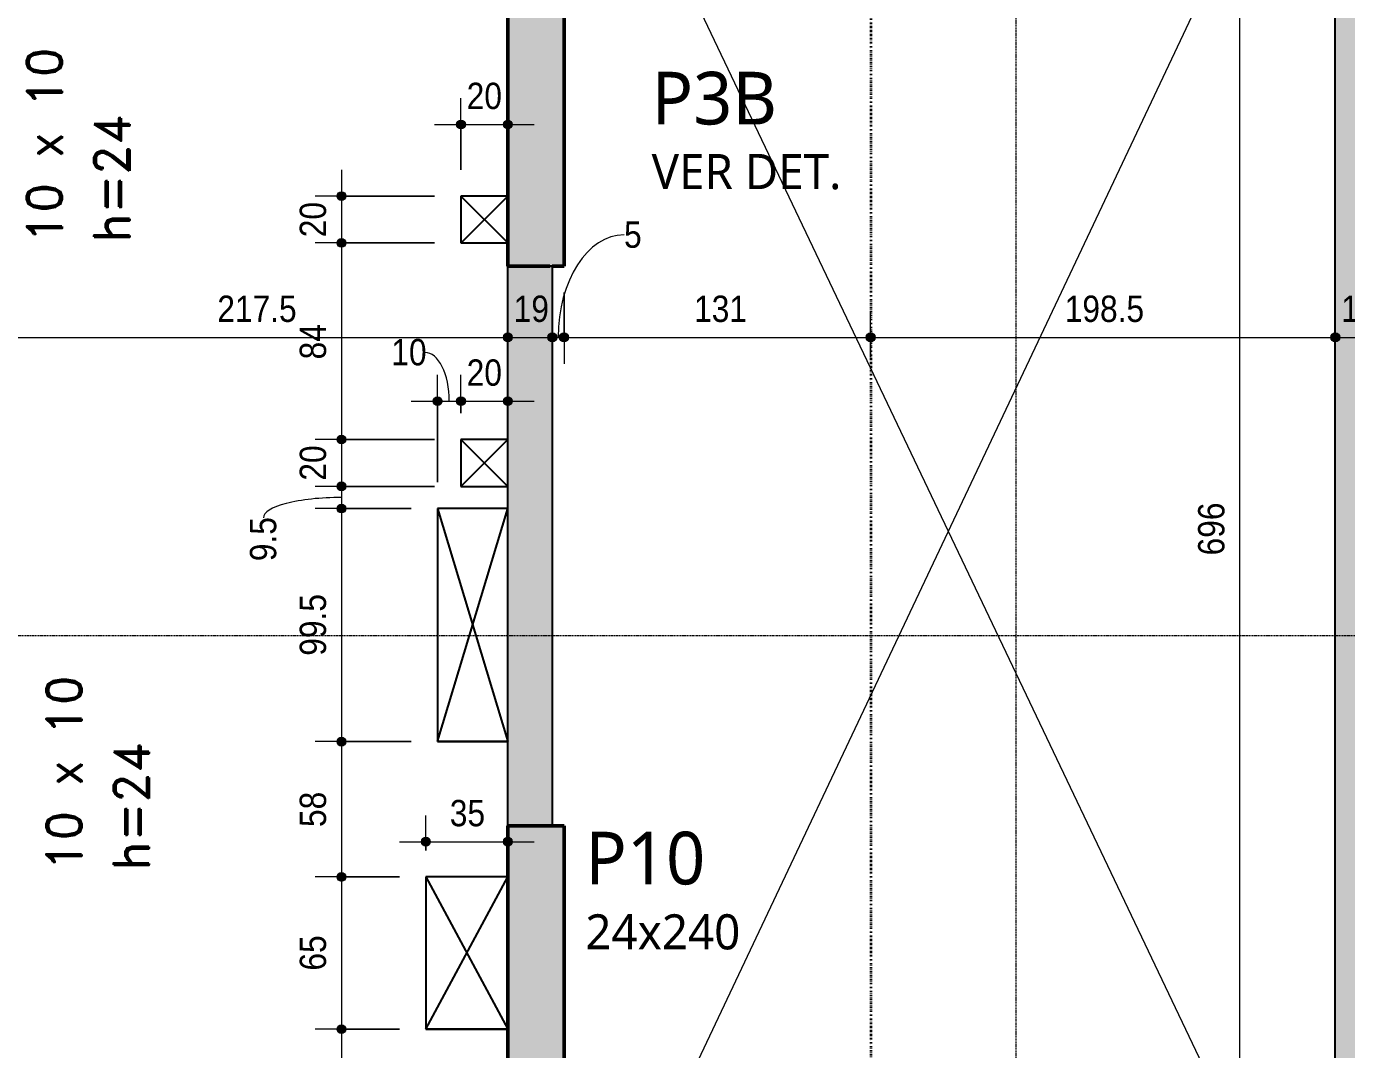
# Model space of a CAD drawing. Extents: x -2131 to 52870, y -3196 to 88043.
# Drawn here: x 44128 to 44691, y 118 to 554 of the extents above; entities that cross this region are included whole.
import ezdxf

# ---------------------------------------------------------------- set-up
doc = ezdxf.new("R2010")
doc.units = 0
doc.linetypes.add('Centro de 6 mm', pattern=[1.32, 0.6, -0.24, 0.24, -0.24])
doc.linetypes.add('Dash dot', pattern=[1.5875, 0.635, -0.47625, 0, -0.47625])
for name, color, linetype, lineweight in [('A-ANNO-DIMS', 7, 'Continuous', 9), ('A-ANNO-DIMS-75', 7, 'Continuous', 9), ('A-DETL-THIN', 7, 'Continuous', 25), ('A-FLOR', 7, 'Continuous', 25), ('G-ANNO-SYMB', 7, 'Continuous', 9), ('G-ANNO-TEXT', 7, 'Continuous', 9), ('S-BEAM', 7, 'Continuous', 25), ('S-COLS', 7, 'Continuous', 25), ('S-COLS-IDEN', 7, 'Continuous', 9), ('S-GRID', 7, 'Continuous', 9)]:
    doc.layers.add(name, color=color, linetype=linetype, lineweight=lineweight)
doc.layers.add('A-DETL', color=7, linetype='Continuous', lineweight=18, true_color=0x00a600)
doc.styles.add('Fira Sans_3', font='', dxfattribs={"width": 0.9, "height": 11.25})
doc.styles.add('Gadugi', font='gadugi.ttf', dxfattribs={"height": 15})
doc.styles.add('Gadugi_6', font='gadugi.ttf', dxfattribs={"height": 22.5})
doc.styles.add('Gadugi_7', font='gadugi.ttf', dxfattribs={"height": 0.2})
doc.styles.add('RomanD', font='romand__.ttf', dxfattribs={"height": 15})
doc.styles.get('Fira Sans_3').set_extended_font_data('Fira Sans')
doc.dimstyles.new('PED_1_5mm_ESQ_3', dxfattribs={"dimscale": 30.48, "dimtxt": 15.344768, "dimasz": 0.492126, "dimexe": 0.369094, "dimexo": 0.369094, "dimgap": 0.073819, "dimtad": 1, "dimdec": 1, "dimrnd": 0.5, "dimdsep": 46, "dimtxsty": 'Fira Sans_3', "dimblk1": 'DOTSMALL', "dimblk2": 'DOTSMALL', "dimsah": 1, "dimcen": 0.09, "dimdle": 0.369094, "dimazin": 0, "dimtfac": 1, "dimtdec": 4, "dimtix": 1, "dimtmove": 0, "dimatfit": 3, "dimfxl": 1, "dimtvp": 1, "dimtolj": 1, "dimtzin": 0, "dimarcsym": 2})
doc.dimstyles.new('PED_1_5mm_ESQ_5', dxfattribs={"dimscale": 30.48, "dimtxt": 15.344768, "dimasz": 0.492126, "dimexe": 0.369094, "dimexo": 0.369094, "dimgap": 0.073819, "dimtad": 1, "dimdec": 1, "dimrnd": 0.5, "dimdsep": 46, "dimtxsty": 'Fira Sans_3', "dimblk1": 'DOTSMALL', "dimblk2": 'DOTSMALL', "dimsah": 1, "dimcen": 0.09, "dimdle": 0.369094, "dimazin": 0, "dimtfac": 1, "dimtdec": 4, "dimtix": 1, "dimtmove": 1, "dimatfit": 3, "dimfxl": 1, "dimtvp": 1, "dimtolj": 1, "dimtzin": 0, "dimarcsym": 2})
doc.dimstyles.new('PED_1_5mm_ESQ_7', dxfattribs={"dimscale": 30.48, "dimtxt": 15.344768, "dimasz": 0.492126, "dimexe": 0.369094, "dimexo": 0.369094, "dimgap": 0.073819, "dimtad": 1, "dimdec": 1, "dimrnd": 0.5, "dimdsep": 46, "dimtxsty": 'Fira Sans_3', "dimblk1": 'DOTSMALL', "dimblk2": 'DOTSMALL', "dimsah": 1, "dimcen": 0.09, "dimdle": 0.369094, "dimazin": 0, "dimtfac": 1, "dimtdec": 4, "dimtix": 1, "dimtmove": 0, "dimatfit": 3, "dimfxl": 1, "dimtvp": 1, "dimtolj": 1, "dimtzin": 0, "dimarcsym": 2})

# ---------------------------------------------------------------- blocks, each defined once
blk = doc.blocks.new('PED_TAG_PILAR_R04 - PILAR VER DET_-2523782-PL C 001 - FORMA DO TÉRREO')
at = {"layer": 'S-COLS-IDEN', "insert": (0.1149, -0.6328), "char_height": 0.2, "width": 1.370886, "attachment_point": 1, "style": 'Gadugi_7'}
blk.add_mtext('VER DET.', dxfattribs=at)
blk = doc.blocks.new('DIMBLOCK398-PL C 001 - FORMA DO TÉRREO')
at = {"layer": 'A-ANNO-DIMS-75', "transparency": 16777216}
h = blk.add_hatch(color=256, dxfattribs=at)
edge = h.paths.add_edge_path(flags=0)
edge.add_arc((44115.68, 421.72), 1.88, 0, 360)
h = blk.add_hatch(color=256, dxfattribs=at)
edge = h.paths.add_edge_path(flags=0)
edge.add_arc((44333.18, 421.72), 1.87, 0, 360)
for p, q in [((44115.68, 413.13), (44115.68, 432.97)), ((44333.18, 413.13), (44333.18, 432.97)), ((44115.68, 421.72), (44333.18, 421.72)), ((44115.68, 421.72), (44115.68, 413.13)), ((44333.18, 421.72), (44333.18, 413.13))]:
    blk.add_line(p, q, dxfattribs=at)
for centre, radius in [((44115.68, 421.72), 1.88), ((44333.18, 421.72), 1.87)]:
    blk.add_circle(centre, radius, dxfattribs=at)
at = {"layer": 'A-ANNO-DIMS-75', "color": 0, "transparency": 16777216, "insert": (44209.08, 439.55), "char_height": 11.25, "width": 36.8274, "attachment_point": 1, "line_spacing_factor": 1.049215, "style": 'Fira Sans_3'}
blk.add_mtext('217.5', dxfattribs=at)
blk = doc.blocks.new('_DotSmall')
at = {"color": 0, "linetype": 'ByBlock', "const_width": 0.5}
blk.add_lwpolyline([(-0.0625, 0, 1), (0.0625, 0, 1)], format="xyb", close=True, dxfattribs=at)
blk = doc.blocks.new('DIMBLOCK399-PL C 001 - FORMA DO TÉRREO')
at = {"layer": 'A-ANNO-DIMS-75', "transparency": 16777216}
h = blk.add_hatch(color=256, dxfattribs=at)
edge = h.paths.add_edge_path(flags=0)
edge.add_arc((44333.18, 421.72), 1.87, 0, 360)
h = blk.add_hatch(color=256, dxfattribs=at)
edge = h.paths.add_edge_path(flags=0)
edge.add_arc((44352.18, 421.72), 1.87, 0, 360)
for p, q in [((44333.18, 413.13), (44333.18, 432.97)), ((44352.18, 413.13), (44352.18, 432.97)), ((44333.18, 421.72), (44352.18, 421.72)), ((44333.18, 421.72), (44333.18, 413.13)), ((44352.18, 421.72), (44352.18, 413.13))]:
    blk.add_line(p, q, dxfattribs=at)
for centre in [(44333.18, 421.72), (44352.18, 421.72)]:
    blk.add_circle(centre, 1.87, dxfattribs=at)
at = {"layer": 'A-ANNO-DIMS-75', "color": 0, "transparency": 16777216, "insert": (44335.7, 439.55), "char_height": 11.25, "width": 16.7612, "attachment_point": 1, "line_spacing_factor": 1.049215, "style": 'Fira Sans_3'}
blk.add_mtext('19', dxfattribs=at)
blk = doc.blocks.new('DIMBLOCK400-PL C 001 - FORMA DO TÉRREO')
at = {"layer": 'A-ANNO-DIMS-75', "transparency": 16777216}
h = blk.add_hatch(color=256, dxfattribs=at)
edge = h.paths.add_edge_path(flags=0)
edge.add_arc((44352.18, 421.72), 1.87, 0, 360)
h = blk.add_hatch(color=256, dxfattribs=at)
edge = h.paths.add_edge_path(flags=0)
edge.add_arc((44357.18, 421.72), 1.88, 0, 360)
for p, q in [((44357.18, 440.87), (44357.18, 410.47)), ((44357.18, 421.72), (44357.18, 440.87)), ((44352.18, 413.13), (44352.18, 432.97)), ((44352.18, 421.72), (44357.18, 421.72)), ((44352.18, 421.72), (44352.18, 413.13))]:
    blk.add_line(p, q, dxfattribs=at)
for centre, radius in [((44352.18, 421.72), 1.87), ((44357.18, 421.72), 1.88)]:
    blk.add_circle(centre, radius, dxfattribs=at)
blk.add_ellipse((44382.83, 421.72), major_axis=(0, 43.76), ratio=0.643389, start_param=0, end_param=1.570796, dxfattribs=at)
at = {"layer": 'A-ANNO-DIMS-75', "color": 0, "transparency": 16777216, "insert": (44382.83, 471.22), "char_height": 11.25, "width": 8.7347, "attachment_point": 1, "line_spacing_factor": 1.049215, "style": 'Fira Sans_3'}
blk.add_mtext('5', dxfattribs=at)
blk = doc.blocks.new('DIMBLOCK401-PL C 001 - FORMA DO TÉRREO')
at = {"layer": 'A-ANNO-DIMS-75', "transparency": 16777216}
h = blk.add_hatch(color=256, dxfattribs=at)
edge = h.paths.add_edge_path(flags=0)
edge.add_arc((44357.18, 421.72), 1.88, 0, 360)
h = blk.add_hatch(color=256, dxfattribs=at)
edge = h.paths.add_edge_path(flags=0)
edge.add_arc((44488.18, 421.72), 1.88, 0, 360)
for p, q in [((44357.18, 440.87), (44357.18, 410.47)), ((44357.18, 421.72), (44357.18, 440.87)), ((44488.18, 413.13), (44488.18, 432.97)), ((44357.18, 421.72), (44488.18, 421.72)), ((44488.18, 421.72), (44488.18, 413.13))]:
    blk.add_line(p, q, dxfattribs=at)
for centre in [(44357.18, 421.72), (44488.18, 421.72)]:
    blk.add_circle(centre, 1.88, dxfattribs=at)
at = {"layer": 'A-ANNO-DIMS-75', "color": 0, "transparency": 16777216, "insert": (44412.75, 439.55), "char_height": 11.25, "width": 23.8434, "attachment_point": 1, "line_spacing_factor": 1.049215, "style": 'Fira Sans_3'}
blk.add_mtext('131', dxfattribs=at)
blk = doc.blocks.new('DIMBLOCK402-PL C 001 - FORMA DO TÉRREO')
at = {"layer": 'A-ANNO-DIMS-75', "transparency": 16777216}
h = blk.add_hatch(color=256, dxfattribs=at)
edge = h.paths.add_edge_path(flags=0)
edge.add_arc((44488.18, 421.72), 1.88, 0, 360)
h = blk.add_hatch(color=256, dxfattribs=at)
edge = h.paths.add_edge_path(flags=0)
edge.add_arc((44686.68, 421.72), 1.88, 0, 360)
for p, q in [((44488.18, 413.13), (44488.18, 432.97)), ((44686.68, 413.13), (44686.68, 432.97)), ((44488.18, 421.72), (44686.68, 421.72)), ((44488.18, 421.72), (44488.18, 413.13)), ((44686.68, 421.72), (44686.68, 413.13))]:
    blk.add_line(p, q, dxfattribs=at)
for centre in [(44488.18, 421.72), (44686.68, 421.72)]:
    blk.add_circle(centre, 1.88, dxfattribs=at)
at = {"layer": 'A-ANNO-DIMS-75', "color": 0, "transparency": 16777216, "insert": (44571.1, 439.55), "char_height": 11.25, "width": 39.1882, "attachment_point": 1, "line_spacing_factor": 1.049215, "style": 'Fira Sans_3'}
blk.add_mtext('198.5', dxfattribs=at)
blk = doc.blocks.new('DIMBLOCK403-PL C 001 - FORMA DO TÉRREO')
at = {"layer": 'A-ANNO-DIMS-75', "transparency": 16777216}
h = blk.add_hatch(color=256, dxfattribs=at)
edge = h.paths.add_edge_path(flags=0)
edge.add_arc((44686.68, 421.72), 1.88, 0, 360)
h = blk.add_hatch(color=256, dxfattribs=at)
edge = h.paths.add_edge_path(flags=0)
edge.add_arc((44705.68, 421.72), 1.88, 0, 360)
for p, q in [((44686.68, 413.13), (44686.68, 432.97)), ((44705.68, 413.13), (44705.68, 432.97)), ((44686.68, 421.72), (44716.93, 421.72)), ((44686.68, 421.72), (44686.68, 413.13)), ((44705.68, 421.72), (44705.68, 413.13))]:
    blk.add_line(p, q, dxfattribs=at)
for centre in [(44686.68, 421.72), (44705.68, 421.72)]:
    blk.add_circle(centre, 1.88, dxfattribs=at)
at = {"layer": 'A-ANNO-DIMS-75', "color": 0, "transparency": 16777216, "insert": (44689.2, 439.55), "char_height": 11.25, "width": 16.7612, "attachment_point": 1, "line_spacing_factor": 1.049215, "style": 'Fira Sans_3'}
blk.add_mtext('19', dxfattribs=at)
blk = doc.blocks.new('DIMBLOCK445-PL C 001 - FORMA DO TÉRREO')
at = {"layer": 'A-ANNO-DIMS-75', "transparency": 16777216}
h = blk.add_hatch(color=256, dxfattribs=at)
edge = h.paths.add_edge_path(flags=0)
edge.add_arc((44262.1, 482.04), 1.88, 0, 360)
h = blk.add_hatch(color=256, dxfattribs=at)
edge = h.paths.add_edge_path(flags=0)
edge.add_arc((44262.1, 462.04), 1.88, 0, 360)
for p, q in [((44262.1, 493.29), (44262.1, 462.04)), ((44301.92, 482.04), (44250.85, 482.04)), ((44262.1, 482.04), (44301.92, 482.04)), ((44301.92, 462.04), (44250.85, 462.04)), ((44262.1, 462.04), (44301.92, 462.04))]:
    blk.add_line(p, q, dxfattribs=at)
for centre in [(44262.1, 482.04), (44262.1, 462.04)]:
    blk.add_circle(centre, 1.88, dxfattribs=at)
at = {"layer": 'A-ANNO-DIMS-75', "color": 0, "transparency": 16777216, "insert": (44244.27, 464.47), "char_height": 11.25, "width": 18.1776, "attachment_point": 1, "rotation": 90, "line_spacing_factor": 1.049215, "style": 'Fira Sans_3'}
blk.add_mtext('20', dxfattribs=at)
blk = doc.blocks.new('DIMBLOCK446-PL C 001 - FORMA DO TÉRREO')
at = {"layer": 'A-ANNO-DIMS-75', "transparency": 16777216}
h = blk.add_hatch(color=256, dxfattribs=at)
edge = h.paths.add_edge_path(flags=0)
edge.add_arc((44262.1, 462.04), 1.88, 0, 360)
h = blk.add_hatch(color=256, dxfattribs=at)
edge = h.paths.add_edge_path(flags=0)
edge.add_arc((44262.1, 378.11), 1.88, 0, 360)
for p, q in [((44301.92, 462.04), (44250.85, 462.04)), ((44262.1, 462.04), (44262.1, 378.11)), ((44262.1, 462.04), (44301.92, 462.04)), ((44301.92, 378.11), (44250.85, 378.11)), ((44262.1, 378.11), (44301.92, 378.11))]:
    blk.add_line(p, q, dxfattribs=at)
for centre in [(44262.1, 462.04), (44262.1, 378.11)]:
    blk.add_circle(centre, 1.88, dxfattribs=at)
at = {"layer": 'A-ANNO-DIMS-75', "color": 0, "transparency": 16777216, "insert": (44244.27, 412.31), "char_height": 11.25, "width": 18.6498, "attachment_point": 1, "rotation": 90, "line_spacing_factor": 1.049215, "style": 'Fira Sans_3'}
blk.add_mtext('84', dxfattribs=at)
blk = doc.blocks.new('DIMBLOCK447-PL C 001 - FORMA DO TÉRREO')
at = {"layer": 'A-ANNO-DIMS-75', "transparency": 16777216}
h = blk.add_hatch(color=256, dxfattribs=at)
edge = h.paths.add_edge_path(flags=0)
edge.add_arc((44262.1, 378.11), 1.88, 0, 360)
h = blk.add_hatch(color=256, dxfattribs=at)
edge = h.paths.add_edge_path(flags=0)
edge.add_arc((44262.1, 358.11), 1.88, 0, 360)
for p, q in [((44301.92, 378.11), (44250.85, 378.11)), ((44262.1, 378.11), (44262.1, 358.11)), ((44262.1, 378.11), (44301.92, 378.11)), ((44301.92, 358.11), (44250.85, 358.11)), ((44262.1, 358.11), (44301.92, 358.11))]:
    blk.add_line(p, q, dxfattribs=at)
for centre in [(44262.1, 378.11), (44262.1, 358.11)]:
    blk.add_circle(centre, 1.88, dxfattribs=at)
at = {"layer": 'A-ANNO-DIMS-75', "color": 0, "transparency": 16777216, "insert": (44244.27, 360.54), "char_height": 11.25, "width": 18.1776, "attachment_point": 1, "rotation": 90, "line_spacing_factor": 1.049215, "style": 'Fira Sans_3'}
blk.add_mtext('20', dxfattribs=at)
blk = doc.blocks.new('DIMBLOCK448-PL C 001 - FORMA DO TÉRREO')
at = {"layer": 'A-ANNO-DIMS-75', "transparency": 16777216}
h = blk.add_hatch(color=256, dxfattribs=at)
edge = h.paths.add_edge_path(flags=0)
edge.add_arc((44262.1, 358.11), 1.88, 0, 360)
h = blk.add_hatch(color=256, dxfattribs=at)
edge = h.paths.add_edge_path(flags=0)
edge.add_arc((44262.1, 348.62), 1.88, 0, 360)
for p, q in [((44301.92, 358.11), (44250.85, 358.11)), ((44262.1, 358.11), (44262.1, 348.62)), ((44262.1, 358.11), (44301.92, 358.11)), ((44291.93, 348.62), (44250.85, 348.62)), ((44262.1, 348.62), (44291.93, 348.62))]:
    blk.add_line(p, q, dxfattribs=at)
for centre in [(44262.1, 358.11), (44262.1, 348.62)]:
    blk.add_circle(centre, 1.88, dxfattribs=at)
blk.add_ellipse((44262.1, 344.66), major_axis=(33.35, 0), ratio=0.261136, start_param=1.570796, end_param=3.141593, dxfattribs=at)
at = {"layer": 'A-ANNO-DIMS-75', "color": 0, "transparency": 16777216, "insert": (44223, 326.16), "char_height": 11.25, "width": 22.1909, "attachment_point": 1, "rotation": 90, "line_spacing_factor": 1.049215, "style": 'Fira Sans_3'}
blk.add_mtext('9.5', dxfattribs=at)
blk = doc.blocks.new('DIMBLOCK449-PL C 001 - FORMA DO TÉRREO')
at = {"layer": 'A-ANNO-DIMS-75', "transparency": 16777216}
h = blk.add_hatch(color=256, dxfattribs=at)
edge = h.paths.add_edge_path(flags=0)
edge.add_arc((44262.1, 348.62), 1.88, 0, 360)
h = blk.add_hatch(color=256, dxfattribs=at)
edge = h.paths.add_edge_path(flags=0)
edge.add_arc((44262.1, 249.12), 1.88, 0, 360)
for p, q in [((44291.93, 348.62), (44250.85, 348.62)), ((44262.1, 348.62), (44262.1, 249.12)), ((44262.1, 348.62), (44291.93, 348.62)), ((44291.93, 249.12), (44250.85, 249.12)), ((44262.1, 249.12), (44291.93, 249.12))]:
    blk.add_line(p, q, dxfattribs=at)
for centre in [(44262.1, 348.62), (44262.1, 249.12)]:
    blk.add_circle(centre, 1.88, dxfattribs=at)
at = {"layer": 'A-ANNO-DIMS-75', "color": 0, "transparency": 16777216, "insert": (44244.27, 285.79), "char_height": 11.25, "width": 31.3978, "attachment_point": 1, "rotation": 90, "line_spacing_factor": 1.049215, "style": 'Fira Sans_3'}
blk.add_mtext('99.5', dxfattribs=at)
blk = doc.blocks.new('DIMBLOCK450-PL C 001 - FORMA DO TÉRREO')
at = {"layer": 'A-ANNO-DIMS-75', "transparency": 16777216}
h = blk.add_hatch(color=256, dxfattribs=at)
edge = h.paths.add_edge_path(flags=0)
edge.add_arc((44262.1, 249.12), 1.88, 0, 360)
h = blk.add_hatch(color=256, dxfattribs=at)
edge = h.paths.add_edge_path(flags=0)
edge.add_arc((44262.1, 191.35), 1.88, 0, 360)
for p, q in [((44291.93, 249.12), (44250.85, 249.12)), ((44262.1, 249.12), (44262.1, 191.35)), ((44262.1, 249.12), (44291.93, 249.12)), ((44286.93, 191.35), (44250.85, 191.35)), ((44262.1, 191.35), (44286.93, 191.35))]:
    blk.add_line(p, q, dxfattribs=at)
for centre in [(44262.1, 249.12), (44262.1, 191.35)]:
    blk.add_circle(centre, 1.88, dxfattribs=at)
at = {"layer": 'A-ANNO-DIMS-75', "color": 0, "transparency": 16777216, "insert": (44244.27, 212.66), "char_height": 11.25, "width": 18.1776, "attachment_point": 1, "rotation": 90, "line_spacing_factor": 1.049215, "style": 'Fira Sans_3'}
blk.add_mtext('58', dxfattribs=at)
blk = doc.blocks.new('DIMBLOCK451-PL C 001 - FORMA DO TÉRREO')
at = {"layer": 'A-ANNO-DIMS-75', "transparency": 16777216}
h = blk.add_hatch(color=256, dxfattribs=at)
edge = h.paths.add_edge_path(flags=0)
edge.add_arc((44262.1, 191.35), 1.88, 0, 360)
h = blk.add_hatch(color=256, dxfattribs=at)
edge = h.paths.add_edge_path(flags=0)
edge.add_arc((44262.1, 126.35), 1.88, 0, 360)
for p, q in [((44286.93, 191.35), (44250.85, 191.35)), ((44262.1, 191.35), (44262.1, 126.35)), ((44262.1, 191.35), (44286.93, 191.35)), ((44286.93, 126.35), (44250.85, 126.35)), ((44262.1, 126.35), (44286.93, 126.35))]:
    blk.add_line(p, q, dxfattribs=at)
for centre in [(44262.1, 191.35), (44262.1, 126.35)]:
    blk.add_circle(centre, 1.88, dxfattribs=at)
at = {"layer": 'A-ANNO-DIMS-75', "color": 0, "transparency": 16777216, "insert": (44244.27, 151.37), "char_height": 11.25, "width": 17.9416, "attachment_point": 1, "rotation": 90, "line_spacing_factor": 1.049215, "style": 'Fira Sans_3'}
blk.add_mtext('65', dxfattribs=at)
blk = doc.blocks.new('DIMBLOCK452-PL C 001 - FORMA DO TÉRREO')
at = {"layer": 'A-ANNO-DIMS-75', "transparency": 16777216}
h = blk.add_hatch(color=256, dxfattribs=at)
edge = h.paths.add_edge_path(flags=0)
edge.add_arc((44262.1, 126.35), 1.88, 0, 360)
h = blk.add_hatch(color=256, dxfattribs=at)
edge = h.paths.add_edge_path(flags=0)
edge.add_arc((44262.1, 74.62), 1.88, 0, 360)
for p, q in [((44286.93, 126.35), (44250.85, 126.35)), ((44262.1, 126.35), (44262.1, 74.62)), ((44262.1, 126.35), (44286.93, 126.35)), ((44271.96, 74.62), (44250.85, 74.62)), ((44262.1, 74.62), (44271.96, 74.62))]:
    blk.add_line(p, q, dxfattribs=at)
for centre in [(44262.1, 126.35), (44262.1, 74.62)]:
    blk.add_circle(centre, 1.88, dxfattribs=at)
at = {"layer": 'A-ANNO-DIMS-75', "color": 0, "transparency": 16777216, "insert": (44244.27, 88.29), "char_height": 11.25, "width": 29.2731, "attachment_point": 1, "rotation": 90, "line_spacing_factor": 1.049215, "style": 'Fira Sans_3'}
blk.add_mtext('51.5', dxfattribs=at)
blk = doc.blocks.new('DIMBLOCK459-PL C 001 - FORMA DO TÉRREO')
at = {"layer": 'A-ANNO-DIMS-75', "transparency": 16777216}
h = blk.add_hatch(color=256, dxfattribs=at)
edge = h.paths.add_edge_path(flags=0)
edge.add_arc((44298.18, 206.4), 1.88, 0, 360)
h = blk.add_hatch(color=256, dxfattribs=at)
edge = h.paths.add_edge_path(flags=0)
edge.add_arc((44333.18, 206.4), 1.88, 0, 360)
for p, q in [((44298.18, 202.6), (44298.18, 217.65)), ((44333.18, 197.8), (44333.18, 217.65)), ((44286.93, 206.4), (44344.43, 206.4)), ((44298.18, 206.4), (44298.18, 202.6)), ((44333.18, 206.4), (44333.18, 197.8))]:
    blk.add_line(p, q, dxfattribs=at)
for centre in [(44298.18, 206.4), (44333.18, 206.4)]:
    blk.add_circle(centre, 1.88, dxfattribs=at)
at = {"layer": 'A-ANNO-DIMS-75', "color": 0, "transparency": 16777216, "insert": (44308.4, 224.23), "char_height": 11.25, "width": 17.4694, "attachment_point": 1, "line_spacing_factor": 1.049215, "style": 'Fira Sans_3'}
blk.add_mtext('35', dxfattribs=at)
blk = doc.blocks.new('DIMBLOCK460-PL C 001 - FORMA DO TÉRREO')
at = {"layer": 'A-ANNO-DIMS-75', "transparency": 16777216}
h = blk.add_hatch(color=256, dxfattribs=at)
edge = h.paths.add_edge_path(flags=0)
edge.add_arc((44303.18, 394.48), 1.88, 0, 360)
h = blk.add_hatch(color=256, dxfattribs=at)
edge = h.paths.add_edge_path(flags=0)
edge.add_arc((44313.17, 394.48), 1.88, 0, 360)
for p, q in [((44303.18, 359.87), (44303.18, 405.73)), ((44313.17, 389.36), (44313.17, 405.73)), ((44291.93, 394.48), (44313.17, 394.48)), ((44303.18, 394.48), (44303.18, 359.87)), ((44313.17, 394.48), (44313.17, 389.36))]:
    blk.add_line(p, q, dxfattribs=at)
for centre in [(44303.18, 394.48), (44313.17, 394.48)]:
    blk.add_circle(centre, 1.88, dxfattribs=at)
blk.add_ellipse((44297.79, 394.48), major_axis=(0, 20.8), ratio=0.499391, start_param=4.712389, end_param=6.283185, dxfattribs=at)
at = {"layer": 'A-ANNO-DIMS-75', "color": 0, "transparency": 16777216, "insert": (44283.42, 421.02), "char_height": 11.25, "width": 17.2334, "attachment_point": 1, "line_spacing_factor": 1.049215, "style": 'Fira Sans_3'}
blk.add_mtext('10', dxfattribs=at)
blk = doc.blocks.new('DIMBLOCK461-PL C 001 - FORMA DO TÉRREO')
at = {"layer": 'A-ANNO-DIMS-75', "transparency": 16777216}
h = blk.add_hatch(color=256, dxfattribs=at)
edge = h.paths.add_edge_path(flags=0)
edge.add_arc((44313.17, 394.48), 1.88, 0, 360)
h = blk.add_hatch(color=256, dxfattribs=at)
edge = h.paths.add_edge_path(flags=0)
edge.add_arc((44333.18, 394.48), 1.87, 0, 360)
for p, q in [((44313.17, 389.36), (44313.17, 405.73)), ((44333.18, 385.88), (44333.18, 405.73)), ((44313.17, 394.48), (44344.43, 394.48)), ((44313.17, 394.48), (44313.17, 389.36)), ((44333.18, 394.48), (44333.18, 385.88))]:
    blk.add_line(p, q, dxfattribs=at)
for centre, radius in [((44313.17, 394.48), 1.88), ((44333.18, 394.48), 1.87)]:
    blk.add_circle(centre, radius, dxfattribs=at)
at = {"layer": 'A-ANNO-DIMS-75', "color": 0, "transparency": 16777216, "insert": (44315.6, 412.31), "char_height": 11.25, "width": 18.1776, "attachment_point": 1, "line_spacing_factor": 1.049215, "style": 'Fira Sans_3'}
blk.add_mtext('20', dxfattribs=at)
blk = doc.blocks.new('DIMBLOCK462-PL C 001 - FORMA DO TÉRREO')
at = {"layer": 'A-ANNO-DIMS-75', "transparency": 16777216}
h = blk.add_hatch(color=256, dxfattribs=at)
edge = h.paths.add_edge_path(flags=0)
edge.add_arc((44313.17, 512.61), 1.87, 0, 360)
h = blk.add_hatch(color=256, dxfattribs=at)
edge = h.paths.add_edge_path(flags=0)
edge.add_arc((44333.18, 512.61), 1.88, 0, 360)
for p, q in [((44313.17, 493.29), (44313.17, 523.86)), ((44333.18, 504.02), (44333.18, 523.86)), ((44301.92, 512.61), (44344.43, 512.61)), ((44313.17, 512.61), (44313.17, 493.29)), ((44333.18, 512.61), (44333.18, 504.02))]:
    blk.add_line(p, q, dxfattribs=at)
for centre, radius in [((44313.17, 512.61), 1.87), ((44333.18, 512.61), 1.88)]:
    blk.add_circle(centre, radius, dxfattribs=at)
at = {"layer": 'A-ANNO-DIMS-75', "color": 0, "transparency": 16777216, "insert": (44315.6, 530.44), "char_height": 11.25, "width": 18.1776, "attachment_point": 1, "line_spacing_factor": 1.049215, "style": 'Fira Sans_3'}
blk.add_mtext('20', dxfattribs=at)
blk = doc.blocks.new('DIMBLOCK490-PL C 001 - FORMA DO TÉRREO')
at = {"layer": 'A-ANNO-DIMS-75', "transparency": 16777216}
h = blk.add_hatch(color=256, dxfattribs=at)
edge = h.paths.add_edge_path(flags=0)
edge.add_arc((44645.87, 688.12), 1.88, 0, 360)
h = blk.add_hatch(color=256, dxfattribs=at)
edge = h.paths.add_edge_path(flags=0)
edge.add_arc((44645.87, -7.88), 1.87, 0, 360)
for p, q in [((44654.47, 688.12), (44634.62, 688.12)), ((44645.87, -7.88), (44645.87, 688.12)), ((44645.87, 688.12), (44654.47, 688.12)), ((44654.47, -7.88), (44634.62, -7.88)), ((44645.87, -7.88), (44654.47, -7.88))]:
    blk.add_line(p, q, dxfattribs=at)
for centre, radius in [((44645.87, 688.12), 1.88), ((44645.87, -7.88), 1.87)]:
    blk.add_circle(centre, radius, dxfattribs=at)
at = {"layer": 'A-ANNO-DIMS-75', "color": 0, "transparency": 16777216, "insert": (44628.04, 328.61), "char_height": 11.25, "width": 27.6206, "attachment_point": 1, "rotation": 90, "line_spacing_factor": 1.049215, "style": 'Fira Sans_3'}
blk.add_mtext('696', dxfattribs=at)

msp = doc.modelspace()

# ---------------------------------------------------------------- hatches: boundary and pattern name
at = {"layer": 'S-BEAM', "true_color": 0xf09862}
msp.add_hatch(color=21, dxfattribs=at).paths.add_polyline_path([(44705.68, -7.881), (44705.68, 688.119), (44686.68, 688.119), (44686.68, -7.881)], flags=0)
at = {"layer": 'S-BEAM', "true_color": 0xff00ff}
h = msp.add_hatch(color=6, dxfattribs=at)
h.paths.add_polyline_path([(44352.18, -915.95), (44352.18, -231.845), (44333.18, -231.845), (44333.18, -896.95), (44345.178, -896.95), (44345.178, -915.95)], flags=0)
h.paths.add_polyline_path([(44333.18, -181.845), (44352.18, -181.845), (44352.18, -26.881), (44333.18, -26.881)], flags=0)
h.paths.add_polyline_path([(44352.18, 213.119), (44352.18, 452.119), (44333.18, 452.119), (44333.18, 213.119)], flags=0)
at = {"layer": 'S-COLS', "true_color": 0x808080}
for points in [[(44357.178, 452.119), (44357.178, 683.119), (44390.927, 683.119), (44390.918, 707.119), (44333.178, 707.119), (44333.178, 452.119), (44352.18, 452.119)], [(44333.179, -26.881), (44357.178, -26.881), (44357.178, 213.119), (44333.178, 213.119), (44333.178, -26.881)]]:
    msp.add_hatch(color=8, dxfattribs=at).paths.add_polyline_path(points, flags=0)

# ---------------------------------------------------------------- linework, layer by layer
at = {"layer": 'A-DETL', "color": 9, "true_color": 0xc0c0c0}
for p, q in [((44357.178, -7.881), (44686.68, 688.119)), ((44357.178, 683.119), (44686.68, -7.881))]:
    msp.add_line(p, q, dxfattribs=at)
at = {"layer": 'A-DETL', "color": 7, "lineweight": 50}
for p, q in [((44333.178, 452.119), (44351.178, 452.119)), ((44333.178, 213.119), (44352.18, 213.119))]:
    msp.add_line(p, q, dxfattribs=at)
at = {"layer": 'A-DETL-THIN'}
for p, q in [((44313.166, 482.043), (44333.179, 462.03)), ((44333.179, 482.043), (44313.179, 462.043)), ((44313.166, 358.112), (44333.179, 378.125)), ((44313.166, 378.112), (44333.166, 358.112)), ((44303.181, 348.619), (44333.179, 249.119)), ((44303.181, 249.119), (44333.179, 348.619)), ((44333.179, 249.119), (44303.181, 249.119)), ((44298.181, 191.347), (44333.18, 126.347)), ((44298.181, 126.347), (44333.179, 191.347)), ((44333.18, 126.347), (44298.181, 126.347))]:
    msp.add_line(p, q, dxfattribs=at)
at = {"layer": 'A-FLOR'}
for p, q in [((44333.178, 482.043), (44313.166, 482.043)), ((44313.166, 482.043), (44313.166, 462.043)), ((44313.166, 462.043), (44333.178, 462.043)), ((44333.179, 378.112), (44313.166, 378.112)), ((44313.166, 378.112), (44313.166, 358.112)), ((44313.166, 358.112), (44333.179, 358.112)), ((44333.179, 348.619), (44303.181, 348.619)), ((44303.181, 348.619), (44303.181, 249.119)), ((44303.181, 249.119), (44333.179, 249.119)), ((44333.178, 191.347), (44298.181, 191.347)), ((44298.181, 191.347), (44298.181, 126.347)), ((44298.181, 126.347), (44333.178, 126.347))]:
    msp.add_line(p, q, dxfattribs=at)
at = {"layer": 'G-ANNO-SYMB', "linetype": 'Centro de 6 mm'}
for p, q in [((44550.352, -947.416), (44550.352, 2167.278)), ((42240.706, 294.366), (45743.993, 294.366))]:
    msp.add_line(p, q, dxfattribs=at)
at = {"layer": 'S-BEAM'}
for p, q in [((44686.68, -7.881), (44686.68, 688.119)), ((44333.18, 452.119), (44352.18, 452.119)), ((44333.18, 213.119), (44333.18, 452.119)), ((44352.18, 452.119), (44352.18, 213.119)), ((44352.18, 213.119), (44333.18, 213.119))]:
    msp.add_line(p, q, dxfattribs=at)
at = {"layer": 'S-COLS', "lineweight": 50}
for p, q in [((44333.178, 452.119), (44333.178, 707.119)), ((44357.178, 683.119), (44357.178, 452.119)), ((44357.178, 452.119), (44352.18, 452.119)), ((44333.178, -26.881), (44333.178, 213.119)), ((44352.18, 213.119), (44357.178, 213.119)), ((44357.178, 213.119), (44357.178, -26.881))]:
    msp.add_line(p, q, dxfattribs=at)
at = {"layer": 'S-COLS'}
for p, q in [((44352.18, 452.119), (44333.178, 452.119)), ((44333.178, 213.119), (44352.18, 213.119))]:
    msp.add_line(p, q, dxfattribs=at)
at = {"layer": 'S-GRID', "color": 40, "linetype": 'Dash dot', "lineweight": 35, "true_color": 0xffc000}
msp.add_line((44488.183, 2000.71), (44488.183, -1018.232), dxfattribs=at)

# ---------------------------------------------------------------- block references
at = {"layer": 'S-COLS-IDEN', "xscale": 74.99999999999996, "yscale": 74.99999999999996, "zscale": 74.99999999999996}
msp.add_blockref('PED_TAG_PILAR_R04 - PILAR VER DET_-2523782-PL C 001 - FORMA DO TÉRREO', (44385.995, 547.459), dxfattribs=at)

# ---------------------------------------------------------------- texts
at = {"layer": 'G-ANNO-TEXT', "char_height": 15, "attachment_point": 1, "rotation": 90, "style": 'RomanD'}
for s, insert, width in [('10 x 10', (44127.718, 462.011), 118.44933), ('h=24', (44156.492, 462.011), 71.55061), ('10 x 10', (44136.046, 193.919), 118.44933), ('h=24', (44164.82, 193.919), 71.55061)]:
    msp.add_mtext(s, dxfattribs=dict(at, insert=insert, width=width))
at = {"layer": 'S-COLS-IDEN', "attachment_point": 1}
for s, insert, char_height, width, style in [('P3B', (44394.61, 535.103), 22.5, 64.93669, 'Gadugi_6'), ('P10', (44366.286, 210.64), 22.5, 63.73416, 'Gadugi_6'), ('24x240', (44366.286, 175.405), 15, 81.17086, 'Gadugi')]:
    msp.add_mtext(s, dxfattribs=dict(at, insert=insert, char_height=char_height, width=width, style=style))

# ---------------------------------------------------------------- dimensions: what is measured, and where the dimension line sits
at = {"layer": 'A-ANNO-DIMS'}
for base, p1, p2, dimstyle, override, picture, middle in [((44645.872, 688.119), (44643.22, -7.881), (44643.22, 688.119), 'PED_1_5mm_ESQ_7', {"dimpost": '<>', "dimfxl": 695.999993}, 'DIMBLOCK490-PL C 001 - FORMA DO TÉRREO', (44637.818, 340.119)), ((44262.095, 462.043), (44313.166, 482.043), (44313.166, 462.043), 'PED_1_5mm_ESQ_3', {"dimpost": '<>', "dimfxl": 20}, 'DIMBLOCK445-PL C 001 - FORMA DO TÉRREO', (44254.122, 472.043)), ((44262.095, 378.112), (44313.166, 462.043), (44313.166, 378.112), 'PED_1_5mm_ESQ_3', {"dimpost": '<>', "dimfxl": 83.931342}, 'DIMBLOCK446-PL C 001 - FORMA DO TÉRREO', (44254.122, 420.077)), ((44262.095, 358.112), (44313.166, 378.112), (44313.166, 358.112), 'PED_1_5mm_ESQ_3', {"dimpost": '<>', "dimfxl": 20}, 'DIMBLOCK447-PL C 001 - FORMA DO TÉRREO', (44254.122, 368.112)), ((44262.095, 249.119), (44303.181, 348.619), (44303.181, 249.119), 'PED_1_5mm_ESQ_3', {"dimpost": '<>', "dimfxl": 99.5}, 'DIMBLOCK449-PL C 001 - FORMA DO TÉRREO', (44254.041, 298.869)), ((44262.095, 191.347), (44303.181, 249.119), (44298.181, 191.347), 'PED_1_5mm_ESQ_3', {"dimpost": '<>', "dimfxl": 57.98783}, 'DIMBLOCK450-PL C 001 - FORMA DO TÉRREO', (44254.122, 220.233)), ((44262.095, 126.347), (44298.181, 191.347), (44298.181, 126.347), 'PED_1_5mm_ESQ_3', {"dimpost": '<>', "dimfxl": 65}, 'DIMBLOCK451-PL C 001 - FORMA DO TÉRREO', (44254.122, 158.847)), ((44262.095, 74.619), (44298.181, 126.347), (44283.206, 74.619), 'PED_1_5mm_ESQ_3', {"dimpost": '<>', "dimfxl": 53.852225}, 'DIMBLOCK452-PL C 001 - FORMA DO TÉRREO', (44254.122, 100.483))]:
    dim = msp.add_linear_dim(base=base, p1=p1, p2=p2, angle=90, dimstyle=dimstyle, override=override, dxfattribs=at)
    dim.commit()
    dim.dimension.update_dxf_attribs({"geometry": picture, "text_midpoint": middle})
for base, p1, p2, override, picture, middle in [((44333.178, 512.615), (44313.166, 482.043), (44333.178, 515.266), {"dimpost": '<>', "dimfxl": 38.785327}, 'DIMBLOCK462-PL C 001 - FORMA DO TÉRREO', (44323.172, 520.588)), ((44488.183, 421.723), (44357.178, 452.119), (44488.183, 424.375), {"dimpost": '<>', "dimfxl": 133.910137}, 'DIMBLOCK401-PL C 001 - FORMA DO TÉRREO', (44422.681, 429.696)), ((44333.18, 421.723), (44115.678, 424.375), (44333.18, 424.375), {"dimpost": '<>', "dimfxl": 217.501882}, 'DIMBLOCK398-PL C 001 - FORMA DO TÉRREO', (44224.429, 429.696)), ((44352.18, 421.723), (44333.18, 424.375), (44352.18, 424.375), {"dimpost": '<>', "dimfxl": 19}, 'DIMBLOCK399-PL C 001 - FORMA DO TÉRREO', (44342.68, 429.778)), ((44686.68, 421.723), (44488.183, 424.375), (44686.68, 424.375), {"dimpost": '<>', "dimfxl": 198.497233}, 'DIMBLOCK402-PL C 001 - FORMA DO TÉRREO', (44587.432, 429.778)), ((44705.68, 421.723), (44686.68, 424.375), (44705.68, 424.375), {"dimpost": '<>', "dimfxl": 19}, 'DIMBLOCK403-PL C 001 - FORMA DO TÉRREO', (44696.18, 429.778)), ((44333.18, 394.483), (44313.166, 378.112), (44333.18, 397.135), {"dimpost": '<>', "dimfxl": 27.612592}, 'DIMBLOCK461-PL C 001 - FORMA DO TÉRREO', (44323.173, 402.456)), ((44333.178, 206.399), (44298.181, 191.347), (44333.178, 209.051), {"dimpost": '<>', "dimfxl": 39.22013}, 'DIMBLOCK459-PL C 001 - FORMA DO TÉRREO', (44315.68, 214.372))]:
    dim = msp.add_linear_dim(base=base, p1=p1, p2=p2, dimstyle='PED_1_5mm_ESQ_3', override=override, dxfattribs=at)
    dim.commit()
    dim.dimension.update_dxf_attribs({"geometry": picture, "text_midpoint": middle})
for base, p1, p2, override, picture, middle in [((44357.178, 421.723), (44352.18, 424.375), (44357.178, 452.119), {"dimpost": '<>', "dimfxl": 28.190812}, 'DIMBLOCK400-PL C 001 - FORMA DO TÉRREO', (44387.198, 463.721)), ((44313.166, 394.483), (44303.181, 348.619), (44313.166, 378.112), {"dimpost": '<>', "dimfxl": 31.136943}, 'DIMBLOCK460-PL C 001 - FORMA DO TÉRREO', (44292.042, 413.525))]:
    dim = msp.add_linear_dim(base=base, p1=p1, p2=p2, dimstyle='PED_1_5mm_ESQ_5', override=override, dxfattribs=at)
    dim.commit()
    dim.dimension.update_dxf_attribs({"geometry": picture, "text_midpoint": middle, "dimtype": 160})
dim = msp.add_linear_dim(base=(44262.095, 348.619), p1=(44313.166, 358.112), p2=(44303.181, 348.619), angle=90, dimstyle='PED_1_5mm_ESQ_5', override={"dimpost": '<>', "dimfxl": 13.776995}, dxfattribs=at)
dim.commit()
dim.dimension.update_dxf_attribs({"geometry": 'DIMBLOCK448-PL C 001 - FORMA DO TÉRREO', "text_midpoint": (44230.5, 337.258), "dimtype": 160, "text_rotation": 90})

doc.saveas('drawing.dxf')
